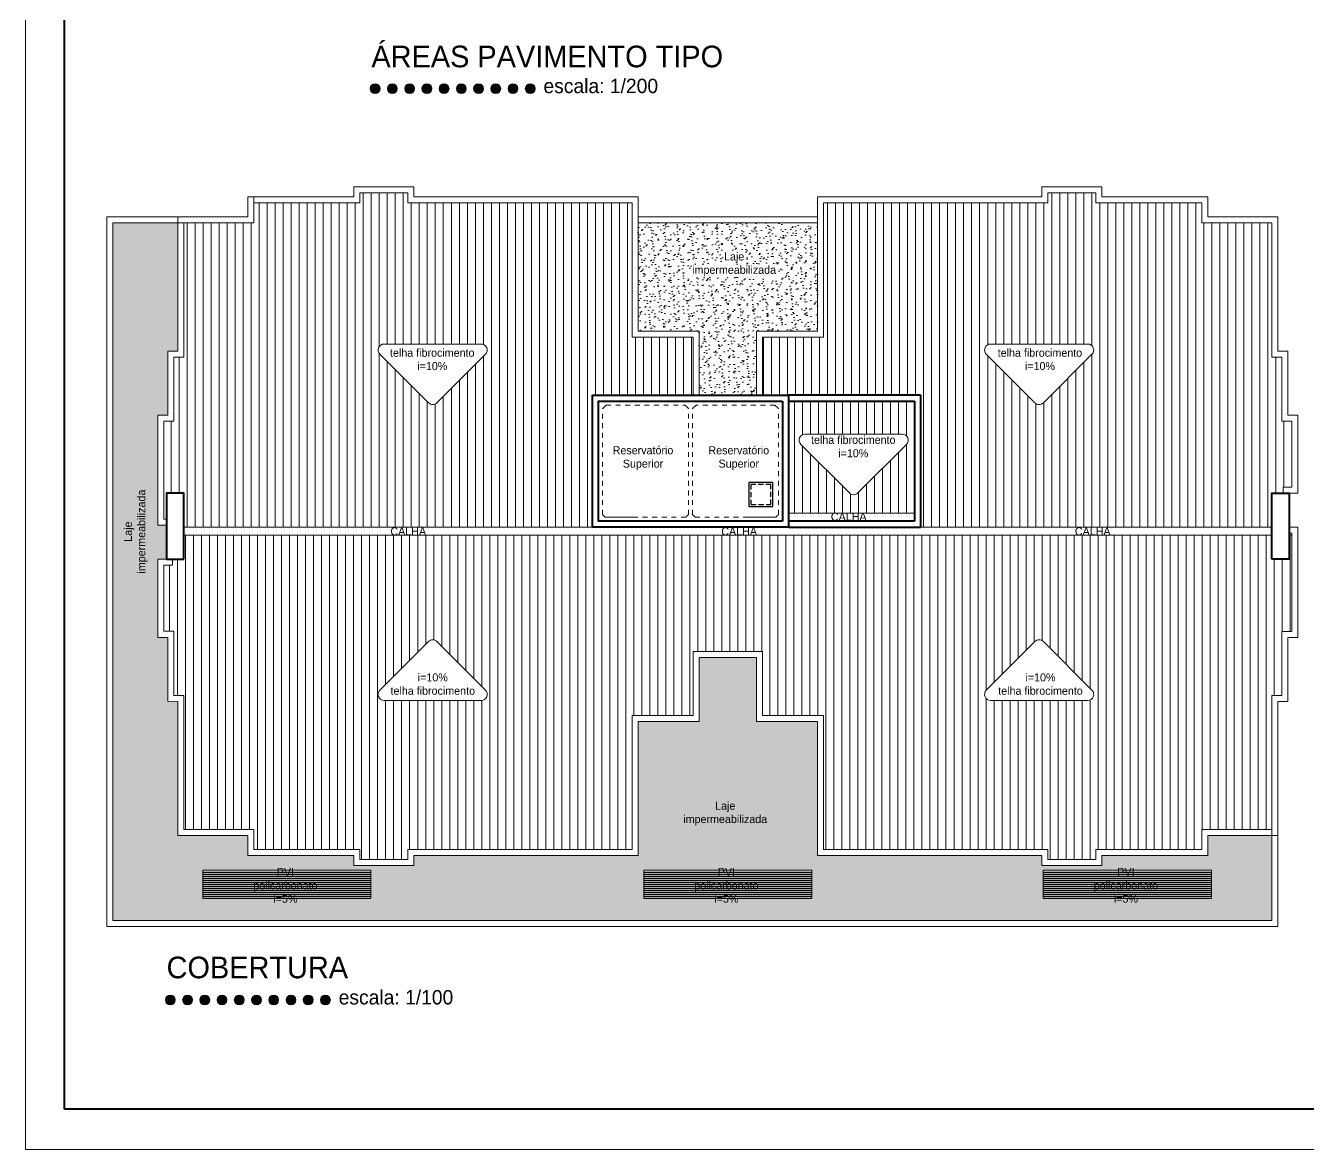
# Model space of a CAD drawing. Header units: millimetres. Extents: x 13204 to 24802, y 21209 to 40694.
# Drawn here: x 13299 to 14902, y 35321 to 36725 of the extents above; entities that cross this region are included whole.
import ezdxf

# ---------------------------------------------------------------- set-up
doc = ezdxf.new("R2010")
doc.units = ezdxf.units.MM
doc.linetypes.add('CACHE', pattern=[0.24, 0.12, -0.12])
doc.linetypes.add('DASHED2', pattern=[9.525, 6.35, -3.175])
for name, color, linetype in [('ALVENARIA', 4, 'Continuous'), ('HACHURAS', 8, 'Continuous'), ('PROJECAO', 30, 'DASHED2')]:
    doc.layers.add(name, color=color, linetype=linetype)
for name, color, linetype, lineweight in [('ESQUADRIA', 2, 'Continuous', 20), ('Esquadrias', 2, 'Continuous', 20), ('Hachura', 8, 'Continuous', 0), ('Louças', 150, 'Continuous', 15), ('Meia Parede', 11, 'Continuous', 40), ('Moveis', 6, 'Continuous', 13), ('Paredes', 1, 'Continuous', 40), ('PISO', 5, 'Continuous', 5), ('PROJEÇÃO', 190, 'CACHE', 0), ('TEXTO', 4, 'Continuous', 5)]:
    doc.layers.add(name, color=color, linetype=linetype, lineweight=lineweight)
doc.styles.add('LANA', font='stylu.ttf')

msp = doc.modelspace()

# ---------------------------------------------------------------- hatches: boundary and pattern name
at = {"layer": 'ESQUADRIA'}
h = msp.add_hatch(color=256, dxfattribs=at)
edge = h.paths.add_edge_path()
edge.add_arc((13735.83, 36646.01), 6.17, 0, 360)
h = msp.add_hatch(color=256, dxfattribs=at)
edge = h.paths.add_edge_path()
edge.add_arc((13757.36, 36646.01), 6.17, 0, 360)
h = msp.add_hatch(color=256, dxfattribs=at)
edge = h.paths.add_edge_path()
edge.add_arc((13778.88, 36646.01), 6.17, 0, 360)
h = msp.add_hatch(color=256, dxfattribs=at)
edge = h.paths.add_edge_path()
edge.add_arc((13800.41, 36646.01), 6.17, 0, 360)
h = msp.add_hatch(color=256, dxfattribs=at)
edge = h.paths.add_edge_path()
edge.add_arc((13821.94, 36646.01), 6.17, 0, 360)
h = msp.add_hatch(color=256, dxfattribs=at)
edge = h.paths.add_edge_path()
edge.add_arc((13843.46, 36646.01), 6.17, 0, 360)
h = msp.add_hatch(color=256, dxfattribs=at)
edge = h.paths.add_edge_path()
edge.add_arc((13864.99, 36646.01), 6.17, 0, 360)
h = msp.add_hatch(color=256, dxfattribs=at)
edge = h.paths.add_edge_path()
edge.add_arc((13886.52, 36646.01), 6.17, 0, 360)
h = msp.add_hatch(color=256, dxfattribs=at)
edge = h.paths.add_edge_path()
edge.add_arc((13908.04, 36646.01), 6.17, 0, 360)
h = msp.add_hatch(color=256, dxfattribs=at)
edge = h.paths.add_edge_path()
edge.add_arc((13929.57, 36646.01), 6.17, 0, 360)
h = msp.add_hatch(color=256, dxfattribs=at)
edge = h.paths.add_edge_path()
edge.add_arc((13479.97, 35507.97), 6.17, 0, 360)
h = msp.add_hatch(color=256, dxfattribs=at)
edge = h.paths.add_edge_path()
edge.add_arc((13501.5, 35507.97), 6.17, 0, 360)
h = msp.add_hatch(color=256, dxfattribs=at)
edge = h.paths.add_edge_path()
edge.add_arc((13523.03, 35507.97), 6.17, 0, 360)
h = msp.add_hatch(color=256, dxfattribs=at)
edge = h.paths.add_edge_path()
edge.add_arc((13544.55, 35507.97), 6.17, 0, 360)
h = msp.add_hatch(color=256, dxfattribs=at)
edge = h.paths.add_edge_path()
edge.add_arc((13566.08, 35507.97), 6.17, 0, 360)
h = msp.add_hatch(color=256, dxfattribs=at)
edge = h.paths.add_edge_path()
edge.add_arc((13587.61, 35507.97), 6.17, 0, 360)
h = msp.add_hatch(color=256, dxfattribs=at)
edge = h.paths.add_edge_path()
edge.add_arc((13609.13, 35507.97), 6.17, 0, 360)
h = msp.add_hatch(color=256, dxfattribs=at)
edge = h.paths.add_edge_path()
edge.add_arc((13630.66, 35507.97), 6.17, 0, 360)
h = msp.add_hatch(color=256, dxfattribs=at)
edge = h.paths.add_edge_path()
edge.add_arc((13652.19, 35507.97), 6.17, 0, 360)
h = msp.add_hatch(color=256, dxfattribs=at)
edge = h.paths.add_edge_path()
edge.add_arc((13673.71, 35507.97), 6.17, 0, 360)
at = {"layer": 'Hachura'}
h = msp.add_hatch(dxfattribs=at)
h.set_pattern_fill('_USER', color=256, scale=10, angle=90, style=0, pattern_type=0)
h.set_pattern_definition([(90, (14881.003, 36098.282), (-10, 6e-16), [])])
h.paths.add_polyline_path([(14626.05, 36327.01, -0.6681786), (14631.34, 36314.26), (14570.61, 36253.54, -0.4142136), (14560.04, 36253.54), (14499.32, 36314.26, -0.6681786), (14504.61, 36327.01)], flags=16)
h.paths.add_polyline_path([(13812.99, 36253.54, -0.4142136), (13802.42, 36253.54), (13741.7, 36314.26, -0.6681786), (13746.98, 36327.01), (13868.43, 36327.01, -0.6681786), (13873.71, 36314.26)], flags=16)
h.paths.add_polyline_path([(14856, 36098.28), (14856, 36140.78), (14870, 36140.78), (14870, 36148.28), (14881, 36148.28), (14881, 36230.78), (14868.5, 36230.78), (14868.5, 36310.74), (14856, 36310.85), (14856, 36478.28), (14768.5, 36478.28), (14768.5, 36503.28), (14636, 36503.28), (14636, 36515.78), (14576, 36515.78), (14576, 36503.28), (14296, 36503.28), (14296, 36335.78), (14219.78, 36335.78), (14219.78, 36263.28), (14417.28, 36263.28), (14417.28, 36098.28)])
h.paths.add_polyline_path([(13496.78, 36140.78), (13496.78, 36098.28), (14007.37, 36098.28), (14007.37, 36263.28), (14133, 36263.28), (14133, 36335.78), (14056.78, 36335.78), (14056.78, 36503.28), (13776.78, 36503.28), (13776.78, 36515.78), (13716.78, 36515.78), (13716.78, 36503.28), (13584.28, 36503.28), (13584.28, 36478.28), (13496.78, 36478.28), (13496.78, 36310.8), (13484.28, 36310.8), (13484.28, 36230.8), (13471.78, 36230.8), (13471.78, 36108.3), (13475.28, 36108.3), (13475.28, 36140.78)])
h = msp.add_hatch(dxfattribs=at)
h.set_pattern_fill('_USER', color=256, scale=10, angle=90, style=0, pattern_type=0)
h.set_pattern_definition([(90, (14409.777, 36105.782), (-10, 6e-16), [])])
h.paths.add_polyline_path([(14394.26, 36214.55, -0.6681786), (14399.54, 36201.79), (14338.82, 36141.07, -0.4142136), (14328.25, 36141.07), (14267.53, 36201.79, -0.6681786), (14272.81, 36214.55)], flags=16)
h.paths.add_polyline_path([(14252.28, 36115.78), (14409.78, 36115.78), (14409.78, 36255.78), (14252.28, 36255.78)])
h = msp.add_hatch(dxfattribs=at)
h.set_pattern_fill('_USER', color=256, scale=10, angle=90, style=0, pattern_type=0)
h.set_pattern_definition([(90, (19558.947, 58065.219), (-10, 6e-16), [])])
h.paths.add_polyline_path([(14631.34, 35894.74, -0.6681786), (14626.05, 35881.98), (14504.61, 35881.98, -0.6681786), (14499.32, 35894.74), (14560.04, 35955.46, -0.4142136), (14570.61, 35955.46)], flags=16)
h.paths.add_polyline_path([(13868.43, 35881.98), (13746.98, 35881.98, -0.6681786), (13741.7, 35894.74), (13802.42, 35955.46, -0.4142136), (13812.99, 35955.46), (13873.71, 35894.74, -0.6681786)], flags=16)
h.paths.add_polyline_path([(13496.78, 36058.28), (13482.78, 36058.28), (13482.78, 36050.8), (13471.78, 36050.8), (13471.78, 35968.3), (13484.28, 35968.3), (13484.28, 35888.34), (13496.78, 35888.23), (13496.78, 35720.78), (13584.28, 35720.78), (13584.28, 35695.78), (13716.78, 35695.78), (13716.78, 35683.28), (13776.78, 35683.28), (13776.78, 35695.78), (14056.78, 35695.78), (14056.78, 35863.28), (14133, 35863.28), (14133, 35943.28), (14219.78, 35943.28), (14219.78, 35863.28), (14296, 35863.28), (14296, 35695.78), (14576, 35695.78), (14576, 35683.28), (14636, 35683.28), (14636, 35695.78), (14768.5, 35695.78), (14768.5, 35720.78), (14856, 35720.78), (14856, 35888.28), (14868.5, 35888.28), (14868.5, 35968.28), (14881, 35968.28), (14881, 36088.28), (14877.5, 36088.28), (14877.5, 36058.28), (14856, 36058.28), (14856, 36088.28), (13496.78, 36088.28)])
at = {"layer": 'HACHURAS'}
h = msp.add_hatch(dxfattribs=at)
h.set_pattern_fill('_USER', color=256, scale=2.5, style=0, pattern_type=0)
h.set_pattern_definition([(0, (13520.5026, 35635.2343), (0, 2.5), [])])
h.paths.add_polyline_path([(13730.5, 35635.23), (13520.5, 35635.23), (13520.5, 35670.23), (13730.5, 35670.23)])
h.paths.add_polyline_path([(14281.39, 35635.23), (14071.39, 35635.23), (14071.39, 35670.23), (14281.39, 35670.23)])
h.paths.add_polyline_path([(14780.5, 35635.23), (14570.5, 35635.23), (14570.5, 35670.23), (14780.5, 35670.23)])
at = {"layer": 'PISO'}
h = msp.add_hatch(dxfattribs=at)
h.set_pattern_fill('AR-SAND,_O', color=256, scale=0.25, angle=90)
h.set_pattern_definition([(127.5, (17669.99, 28870.932), (-12.235331, -0.400008), [0, -9.652, 0, -10.795, 0, -10.31875]), (97.5, (17669.99, 28870.932), (-17.920628, 11.238082), [0, -5.207, 0, -8.6995, 0, -3.33375]), (57.5, (17669.99, 28863.121), (-0.03593, 19.774809), [0, -3.175, 0, -11.43, 0, -14.9225]), (47.5, (17669.99, 28863.121), (-5.573233, 19.08891), [0, -1.5875, 0, -7.493, 0, -8.5725])])
h.paths.add_polyline_path([(13408, 35607.03), (14856, 35607.03), (14856, 35713.28), (14776, 35713.28), (14776, 35688.28), (14643.5, 35688.28), (14643.5, 35675.78), (14568.5, 35675.78), (14568.5, 35688.28), (14288.5, 35688.28), (14288.5, 35855.78), (14212.28, 35855.78), (14212.28, 35935.78), (14140.5, 35935.78), (14140.5, 35855.78), (14064.28, 35855.78), (14064.28, 35688.28), (13784.28, 35688.28), (13784.28, 35675.78), (13709.28, 35675.78), (13709.28, 35688.28), (13576.78, 35688.28), (13576.78, 35713.28), (13489.28, 35713.28), (13489.28, 35880.8), (13476.78, 35880.91), (13476.78, 35960.8), (13464.28, 35960.8), (13464.28, 36058.3), (13475.28, 36058.3), (13475.28, 36100.8), (13464.28, 36100.8), (13464.28, 36238.3), (13476.78, 36238.3), (13476.78, 36318.3), (13489.28, 36318.3), (13489.28, 36478.28), (13408, 36478.28)])
h.paths.add_polyline_path([(13730.5, 35635.23), (13520.5, 35635.23), (13520.5, 35670.23), (13730.5, 35670.23)], flags=16)
h.paths.add_polyline_path([(14281.39, 35635.23), (14071.39, 35635.23), (14071.39, 35670.23), (14281.39, 35670.23)], flags=16)
h.paths.add_polyline_path([(14780.5, 35635.23), (14570.5, 35635.23), (14570.5, 35670.23), (14780.5, 35670.23)], flags=16)
h = msp.add_hatch(dxfattribs=at)
h.set_pattern_fill('AR-SAND', color=256, scale=0.25, angle=90, style=0)
h.set_pattern_definition([(127.5, (14288.503, 36263.282), (-12.23533, -0.4), [0, -9.652, 0, -10.795, 0, -10.31875]), (97.5, (14288.503, 36263.282), (-17.9206, 11.2381), [0, -5.207, 0, -8.6995, 0, -3.33375]), (57.5, (14288.503, 36255.471), (-0.03593, 19.7748), [0, -3.175, 0, -11.43, 0, -14.9225]), (47.5, (14288.503, 36255.471), (-5.5732, 19.0889), [0, -1.5875, 0, -7.493, 0, -8.5725])])
h.paths.add_polyline_path([(14064.28, 36478.28), (14064.28, 36343.28), (14140.5, 36343.28), (14140.5, 36263.28), (14212.28, 36263.28), (14212.28, 36343.28), (14288.5, 36343.28), (14288.5, 36478.28)])

# ---------------------------------------------------------------- linework, layer by layer
at = {"layer": 'ALVENARIA', "color": 3}
msp.add_lwpolyline([(14202.82, 36124.18), (14232.82, 36124.18), (14232.82, 36154.18), (14202.82, 36154.18)], close=True, dxfattribs=at)
at = {"layer": 'ESQUADRIA'}
for centre in [(13735.83, 36646.01), (13757.36, 36646.01), (13778.88, 36646.01), (13800.41, 36646.01), (13821.94, 36646.01), (13843.46, 36646.01), (13864.99, 36646.01), (13886.52, 36646.01), (13908.04, 36646.01), (13929.57, 36646.01), (13479.97, 35507.97), (13501.5, 35507.97), (13523.03, 35507.97), (13544.55, 35507.97), (13566.08, 35507.97), (13587.61, 35507.97), (13609.13, 35507.97), (13630.66, 35507.97), (13652.19, 35507.97), (13673.71, 35507.97)]:
    msp.add_circle(centre, 6.17, dxfattribs=at)
at = {"layer": 'Esquadrias'}
for points in [[(13489.28, 35880.8), (13476.78, 35880.91), (13476.78, 35960.8), (13464.28, 35960.8), (13464.28, 36058.3), (13475.28, 36058.3), (13475.28, 36100.8), (13464.28, 36100.8), (13464.28, 36238.3), (13476.78, 36238.3), (13476.78, 36318.3), (13489.28, 36318.3), (13489.28, 36485.78), (13576.78, 36485.78), (13576.78, 36510.78), (13709.28, 36510.78), (13709.28, 36523.28), (13784.28, 36523.28), (13784.28, 36510.78), (14064.28, 36510.78), (14064.28, 36343.28), (14140.5, 36343.28), (14140.5, 36263.28), (14212.28, 36263.28), (14212.28, 36343.28), (14288.5, 36343.28), (14288.5, 36510.78), (14568.5, 36510.78), (14568.5, 36523.28), (14643.5, 36523.28), (14643.5, 36510.78), (14776, 36510.78), (14776, 36485.78), (14863.5, 36485.78), (14863.5, 36318.28), (14876, 36318.17), (14876, 36238.28), (14888.5, 36238.28), (14888.5, 36140.78), (14877.5, 36140.78), (14877.5, 36098.28), (14888.5, 36098.28), (14888.5, 35960.78), (14876, 35960.78), (14876, 35880.78), (14863.5, 35880.78), (14863.5, 35713.28), (14776, 35713.28), (14776, 35688.28), (14643.5, 35688.28), (14643.5, 35675.78), (14568.5, 35675.78), (14568.5, 35688.28), (14288.5, 35688.28), (14288.5, 35855.78), (14212.28, 35855.78), (14212.28, 35935.78), (14140.5, 35935.78), (14140.5, 35855.78), (14064.28, 35855.78), (14064.28, 35688.28), (13784.28, 35688.28), (13784.28, 35675.78), (13709.28, 35675.78), (13709.28, 35688.28), (13576.78, 35688.28), (13576.78, 35713.28), (13489.28, 35713.28), (13489.28, 35880.8)], [(13475.28, 36108.3), (13471.78, 36108.3), (13471.78, 36230.8), (13484.28, 36230.8), (13484.28, 36310.8), (13496.78, 36310.8), (13496.78, 36478.28), (13584.28, 36478.28), (13584.28, 36503.28), (13716.78, 36503.28), (13716.78, 36515.78), (13776.78, 36515.78), (13776.78, 36503.28), (14056.78, 36503.28), (14056.78, 36335.78), (14133, 36335.78), (14133, 36263.28)], [(14219.78, 36263.28), (14219.78, 36335.78), (14296, 36335.78), (14296, 36503.28), (14576, 36503.28), (14576, 36515.78), (14636, 36515.78), (14636, 36503.28), (14768.5, 36503.28), (14768.5, 36478.28), (14856, 36478.28), (14856, 36310.85), (14868.5, 36310.74), (14868.5, 36230.78), (14881, 36230.78), (14881, 36148.28), (14870, 36148.28), (14870, 36140.78)], [(14877.5, 36090.78), (14881, 36090.78), (14881, 35968.28), (14868.5, 35968.28), (14868.5, 35888.28), (14856, 35888.28), (14856, 35720.78), (14768.5, 35720.78), (14768.5, 35695.78), (14636, 35695.78), (14636, 35683.28), (14576, 35683.28), (14576, 35695.78), (14296, 35695.78), (14296, 35863.28), (14219.78, 35863.28), (14219.78, 35943.28), (14133, 35943.28), (14133, 35863.28), (14056.78, 35863.28), (14056.78, 35695.78), (13776.78, 35695.78), (13776.78, 35683.28), (13716.78, 35683.28), (13716.78, 35695.78), (13584.28, 35695.78), (13584.28, 35720.78), (13496.78, 35720.78), (13496.78, 35888.23), (13484.28, 35888.34), (13484.28, 35968.3), (13471.78, 35968.3), (13471.78, 36050.8), (13482.78, 36050.8), (13482.78, 36058.28)]]:
    msp.add_lwpolyline(points, dxfattribs=at)
at = {"layer": 'Louças'}
msp.add_line((14288.5, 36478.28), (14064.28, 36478.28), dxfattribs=at)
for points in [[(13400.5, 36485.78), (13576.78, 36485.78), (13576.78, 36510.78), (13709.28, 36510.78), (13709.28, 36523.28), (13784.28, 36523.28), (13784.28, 36510.92), (14064.28, 36510.78), (14064.28, 36485.78), (14288.5, 36485.78), (14288.5, 36510.03), (14288.5, 36510.78), (14568.5, 36510.78), (14568.5, 36523.28), (14643.5, 36523.28), (14643.5, 36510.78), (14776, 36510.78), (14776, 36485.78), (14863.5, 36485.78), (14863.5, 36318.28)], [(14863.5, 35880.78), (14863.5, 35599.53), (13400.5, 35599.53), (13400.5, 36485.78), (13576.78, 36485.78), (13576.78, 36510.78)], [(14856, 35880.78), (14856, 35607.03), (13408, 35607.03), (13408, 36478.28), (13584.28, 36478.28), (13584.28, 36510.78)]]:
    msp.add_lwpolyline(points, dxfattribs=at)
for points in [[(13730.5, 35635.23), (13520.5, 35635.23), (13520.5, 35670.23), (13730.5, 35670.23)], [(14281.39, 35635.23), (14071.39, 35635.23), (14071.39, 35670.23), (14281.39, 35670.23)], [(14780.5, 35635.23), (14570.5, 35635.23), (14570.5, 35670.23), (14780.5, 35670.23)]]:
    msp.add_lwpolyline(points, close=True, dxfattribs=at)
at = {"layer": 'Meia Parede'}
for p, q in [((14417.28, 36263.28), (14252.28, 36263.28)), ((14417.28, 36263.28), (14417.28, 36098.28)), ((14252.28, 36255.78), (14409.78, 36255.78)), ((14409.78, 36255.78), (14409.78, 36105.78)), ((14409.78, 36105.78), (14252.28, 36105.78)), ((14252.28, 36098.28), (14417.28, 36098.28))]:
    msp.add_line(p, q, dxfattribs=at)
for points in [[(13496.78, 36058.28), (13496.78, 36140.78), (13475.28, 36140.78), (13475.28, 36058.28)], [(14856, 36058.28), (14856, 36140.78), (14877.5, 36140.78), (14877.5, 36058.28)]]:
    msp.add_lwpolyline(points, close=True, dxfattribs=at)
at = {"layer": 'Moveis'}
for p, q in [((14409.78, 36115.78), (14252.28, 36115.78)), ((13496.78, 36098.28), (14856, 36098.28)), ((13496.78, 36088.28), (14856, 36088.28)), ((14877.5, 36088.28), (14881, 36088.28))]:
    msp.add_line(p, q, dxfattribs=at)
at = {"layer": 'Paredes'}
for p, q in [((13347.91, 35371.43), (13347.91, 38251.34)), ((14007.37, 36098.28), (14007.37, 36263.28)), ((14007.37, 36263.28), (14252.28, 36263.28)), ((14252.28, 36263.28), (14252.28, 36098.28)), ((14014.87, 36255.78), (14109.82, 36255.78)), ((14244.78, 36255.78), (14244.78, 36105.78)), ((14252.28, 36098.28), (14007.37, 36098.28)), ((21256.85, 35371.43), (13347.91, 35371.43))]:
    msp.add_line(p, q, dxfattribs=at)
msp.add_lwpolyline([(14244.78, 36105.78), (14014.87, 36105.78), (14014.87, 36255.78), (14244.78, 36255.78)], dxfattribs=at)
at = {"layer": 'PROJECAO', "color": 8}
msp.add_lwpolyline([(14205.32, 36126.68), (14230.32, 36126.68), (14230.32, 36151.68), (14205.32, 36151.68)], close=True, dxfattribs=at)
at = {"layer": 'PROJEÇÃO', "linetype": 'CACHE', "ltscale": 50}
for p, q in [((14024.34, 36250.78), (14019.95, 36246.39)), ((14019.95, 36114.1), (14019.95, 36246.39)), ((14024.34, 36250.78), (14122.93, 36250.78)), ((14122.93, 36250.78), (14127.32, 36246.39)), ((14127.32, 36114.1), (14127.32, 36246.39)), ((14136.72, 36250.78), (14132.32, 36246.39)), ((14132.32, 36114.1), (14132.32, 36246.39)), ((14235.3, 36250.78), (14136.72, 36250.78)), ((14235.3, 36250.78), (14239.7, 36246.39)), ((14239.7, 36114.1), (14239.7, 36246.39)), ((14023.26, 36110.78), (14019.95, 36114.1)), ((14057.8, 36110.78), (14023.26, 36110.78)), ((14124.01, 36110.78), (14023.26, 36110.78)), ((14124.01, 36110.78), (14127.32, 36114.1)), ((14135.64, 36110.78), (14132.32, 36114.1)), ((14135.64, 36110.78), (14236.38, 36110.78)), ((14201.84, 36110.78), (14236.38, 36110.78)), ((14236.38, 36110.78), (14239.7, 36114.1))]:
    msp.add_line(p, q, dxfattribs=at)
at = {"layer": 'TEXTO'}
for p, q in [((13299.23, 35321.45), (13299.23, 38301.45)), ((21305.52, 35321.45), (13299.23, 35321.45))]:
    msp.add_line(p, q, dxfattribs=at)
for points in [[(13868.43, 36327.01, -0.6681786), (13873.71, 36314.26), (13812.99, 36253.54, -0.4142136), (13802.42, 36253.54), (13741.7, 36314.26, -0.6681786), (13746.98, 36327.01)], [(14504.61, 36327.01, 0.6681786), (14499.32, 36314.26), (14560.04, 36253.54, 0.4142136), (14570.61, 36253.54), (14631.34, 36314.26, 0.6681786), (14626.05, 36327.01)], [(14272.81, 36214.55, 0.6681786), (14267.53, 36201.79), (14328.25, 36141.07, 0.4142136), (14338.82, 36141.07), (14399.54, 36201.79, 0.6681786), (14394.26, 36214.55)], [(13868.43, 35881.98, 0.6681786), (13873.71, 35894.74), (13812.99, 35955.46, 0.4142136), (13802.42, 35955.46), (13741.7, 35894.74, 0.6681786), (13746.98, 35881.98)], [(14504.61, 35881.98, -0.6681786), (14499.32, 35894.74), (14560.04, 35955.46, -0.4142136), (14570.61, 35955.46), (14631.34, 35894.74, -0.6681786), (14626.05, 35881.98)]]:
    msp.add_lwpolyline(points, format="xyb", close=True, dxfattribs=at)

# ---------------------------------------------------------------- texts
at = {"layer": 'ESQUADRIA', "attachment_point": 1, "style": 'LANA'}
for s, insert, char_height, width in [('ÁREAS PAVIMENTO TIPO', (13731.15, 36699.64), 27, 813.3521), ('escala: 1/200', (13946.12, 36658.38), 18, 215.4319), ('COBERTURA', (13475.3, 35562.07), 27, 813.3521), ('escala: 1/100', (13690.26, 35520.34), 18, 215.4319)]:
    msp.add_mtext(s, dxfattribs=dict(at, insert=insert, char_height=char_height, width=width))
at = {"layer": 'TEXTO', "char_height": 10, "attachment_point": 5, "style": 'LANA'}
for s, insert, width in [('Laje \\Pimpermeabilizada', (14184.27, 36426.55), 158.9879), ('telha fibrocimento\\Pi=10%', (13807.18, 36307.77), 158.9879), ('telha fibrocimento\\Pi=10%', (14566.33, 36307.77), 158.9879), ('Reservatório Superior', (14070.45, 36184.55), 87.9876), ('Reservatório Superior', (14190.11, 36184.55), 87.9876), ('\\Ptelha fibrocimento\\Pi=10%', (14333.12, 36207.29), 158.9879), ('CALHA', (14327.39, 36111.37), 158.9879), ('CALHA', (13777.2, 36093.09), 158.9879), ('CALHA', (14190.55, 36093.09), 158.9879), ('CALHA', (14632.23, 36093.09), 158.9879), ('i=10%\\Ptelha fibrocimento', (13807.83, 35902.37), 158.9879), ('i=10%\\Ptelha fibrocimento', (14566.99, 35902.37), 158.9879), ('Laje \\Pimpermeabilizada', (14173.17, 35740.68), 158.9879), ('PVI\\Ppolicarbonato\\Pi=5%', (13623.71, 35651.1), 158.9879), ('PVI\\Ppolicarbonato\\Pi=5%', (14174.6, 35651.1), 158.9879), ('PVI\\Ppolicarbonato\\Pi=5%', (14673.71, 35651.1), 158.9879)]:
    msp.add_mtext(s, dxfattribs=dict(at, insert=insert, width=width))
at = {"layer": 'TEXTO', "insert": (13436.87, 36092.84), "char_height": 10, "width": 158.9879, "attachment_point": 5, "rotation": 90, "style": 'LANA'}
msp.add_mtext('Laje \\Pimpermeabilizada', dxfattribs=at)

doc.saveas('drawing.dxf')
